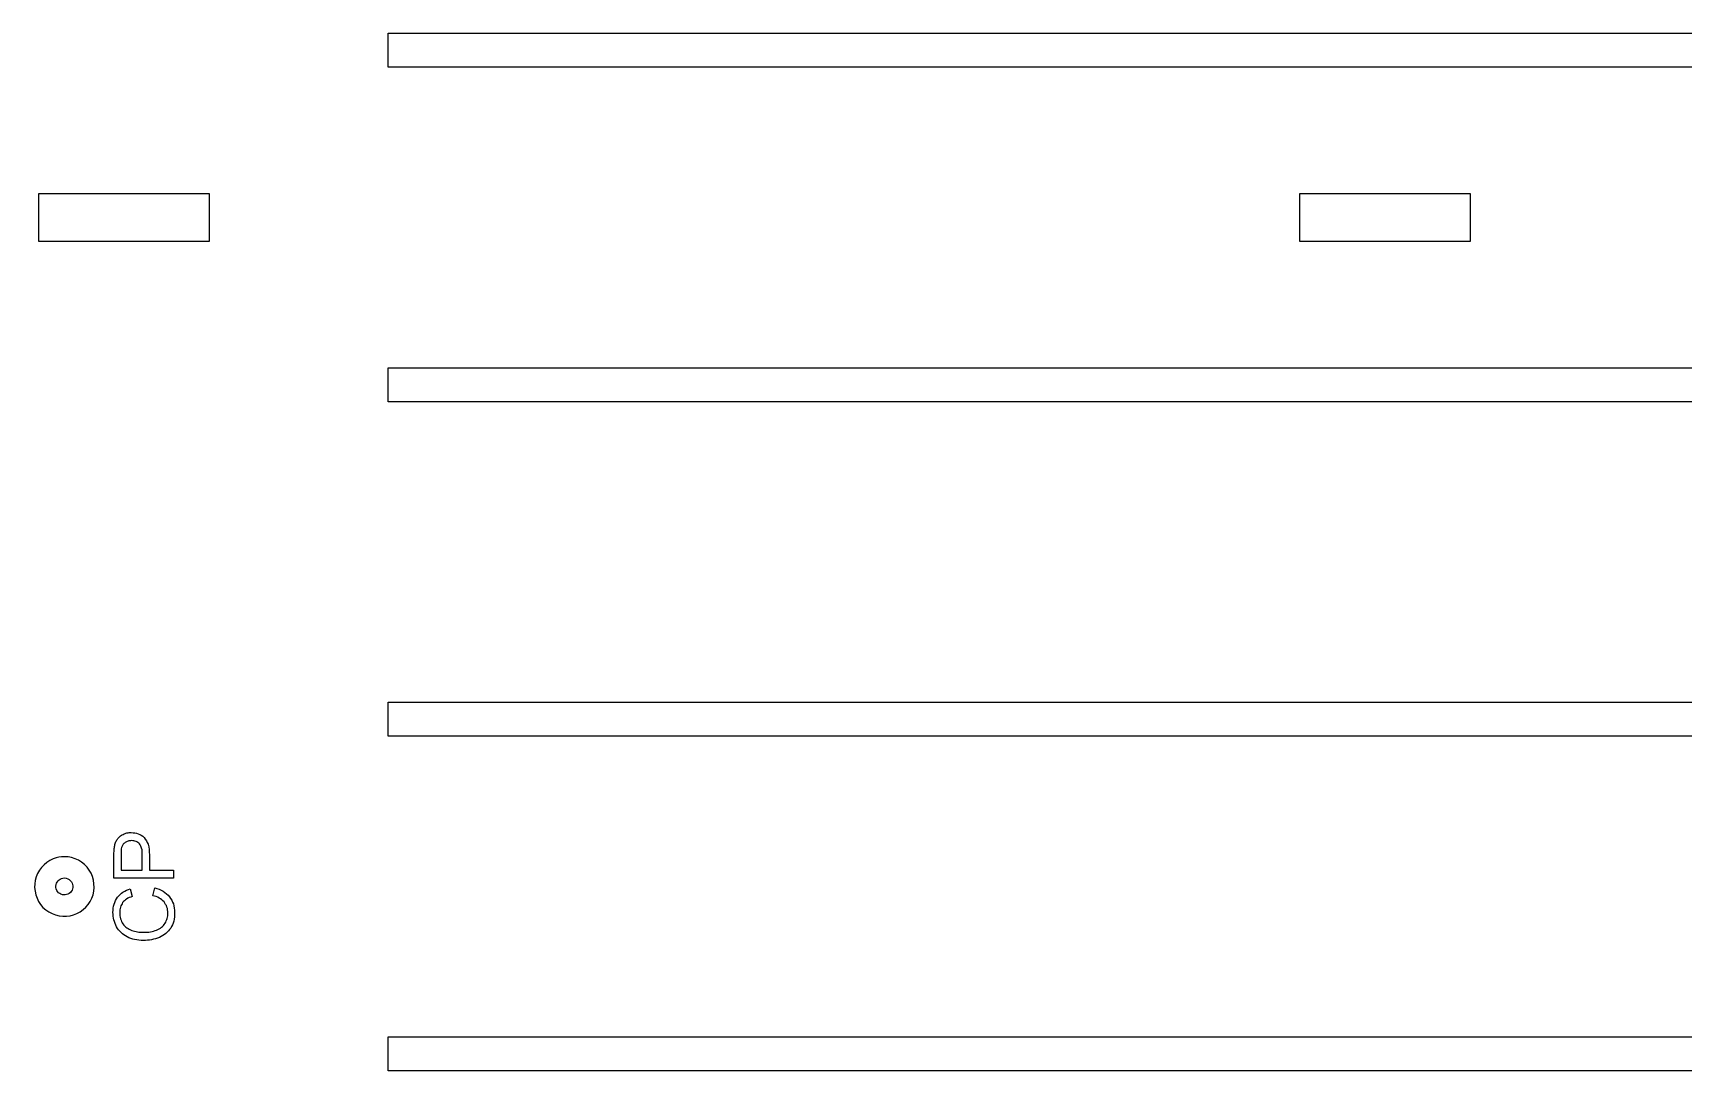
# Model space of a CAD drawing. Header units: millimetres. Extents: x -441 to 0, y 0 to 122.
# Drawn here: x -194.7 to 0, y 0 to 121.8 of the extents above; entities outside this region: 9.
import ezdxf

# ---------------------------------------------------------------- set-up
doc = ezdxf.new("R2010")
doc.units = ezdxf.units.MM
doc.layers.get('0').update_dxf_attribs({"linetype": 'CONTINUOUS'})

msp = doc.modelspace()

# ---------------------------------------------------------------- linework, layer by layer
for p, q in [((-153, 117.81), (-153, 121.81)), ((-153, 121.81), (0, 121.81)), ((0, 117.81), (-153, 117.81)), ((-46.01, 102.98), (-26, 102.98)), ((-26, 102.98), (-26, 97.37)), ((-26, 97.37), (-46.02, 97.37)), ((-153, 78.54), (-153, 82.54)), ((-153, 82.54), (0, 82.54)), ((0, 78.54), (-153, 78.54)), ((-153, 43.27), (0, 43.27)), ((-153, 39.27), (-153, 43.27)), ((0, 39.27), (-153, 39.27)), ((-184.35, 25.35), (-184.35, 23.56)), ((-181.85, 23.56), (-181.85, 25.37)), ((-181.02, 25.35), (-181.02, 23.56)), ((-185.18, 22.63), (-185.18, 25.27)), ((-184.35, 23.56), (-181.85, 23.56)), ((-181.02, 23.56), (-178.18, 23.56)), ((-178.18, 23.56), (-178.18, 22.63)), ((-178.18, 22.63), (-185.18, 22.63)), ((-180.63, 20.56), (-180.4, 21.49)), ((-183.26, 21.37), (-183.04, 20.46)), ((-153, 0), (-153, 4)), ((-153, 4), (0, 4)), ((0, 0), (-153, 0))]:
    msp.add_line(p, q)
msp.add_lwpolyline([(-174, 102.98), (-174, 97.37), (-194, 97.37), (-194, 102.98)], close=True)
msp.add_open_spline([(-46.02, 97.37), (-46.02, 99.24), (-46.02, 101.11), (-46.01, 102.98)], degree=3)
for points, knots in [([(-441, 100.18), (-441, 100.47), (-440.85, 100.78), (-440.62, 100.97), (-440.44, 101.1), (-440.22, 101.18), (-440, 101.18)], [0.1506919, 0.1506919, 0.1506919, 0.1506919, 0.2380853, 0.2380853, 0.2380853, 0.3013838, 0.3013838, 0.3013838, 0.3013838]), ([(-439, 100.18), (-439, 99.89), (-439.15, 99.57), (-439.38, 99.39), (-439.7, 99.14), (-440.18, 99.11), (-440.52, 99.32), (-440.8, 99.5), (-440.98, 99.81), (-441, 100.13), (-441, 100.14), (-441, 100.16), (-441, 100.18)], [0.4520758, 0.4520758, 0.4520758, 0.4520758, 0.5394692, 0.5394692, 0.5394692, 0.6553122, 0.6553122, 0.6553122, 0.7484342, 0.7484342, 0.7484342, 0.7534596, 0.7534596, 0.7534596, 0.7534596]), ([(-440, 101.18), (-439.82, 101.18), (-439.63, 101.13), (-439.48, 101.03), (-439.2, 100.86), (-439.02, 100.54), (-439, 100.23), (-439, 100.21), (-439, 100.19), (-439, 100.18)], [0.3013838, 0.3013838, 0.3013838, 0.3013838, 0.3539284, 0.3539284, 0.3539284, 0.4470504, 0.4470504, 0.4470504, 0.4520758, 0.4520758, 0.4520758, 0.4520758]), ([(-441, 54.36), (-441, 54.65), (-440.85, 54.96), (-440.62, 55.15), (-440.44, 55.28), (-440.22, 55.36), (-440, 55.36)], [0.1506919, 0.1506919, 0.1506919, 0.1506919, 0.2380853, 0.2380853, 0.2380853, 0.3013838, 0.3013838, 0.3013838, 0.3013838]), ([(-440, 55.36), (-439.82, 55.36), (-439.63, 55.31), (-439.48, 55.21), (-439.2, 55.04), (-439.02, 54.73), (-439, 54.41), (-439, 54.4), (-439, 54.38), (-439, 54.36)], [0.3013838, 0.3013838, 0.3013838, 0.3013838, 0.3539284, 0.3539284, 0.3539284, 0.4470504, 0.4470504, 0.4470504, 0.4520758, 0.4520758, 0.4520758, 0.4520758]), ([(-439, 54.36), (-439, 54.07), (-439.15, 53.76), (-439.38, 53.57), (-439.7, 53.33), (-440.18, 53.3), (-440.52, 53.51), (-440.8, 53.68), (-440.98, 54), (-441, 54.31), (-441, 54.33), (-441, 54.35), (-441, 54.36)], [0.4520758, 0.4520758, 0.4520758, 0.4520758, 0.5394692, 0.5394692, 0.5394692, 0.6553122, 0.6553122, 0.6553122, 0.7484342, 0.7484342, 0.7484342, 0.7534596, 0.7534596, 0.7534596, 0.7534596]), ([(-184.78, 27.2), (-184.69, 27.31), (-184.6, 27.42), (-184.49, 27.51), (-184.38, 27.61), (-184.24, 27.69), (-184.11, 27.76)], [0, 0, 0, 0, 0.04274771, 0.04274771, 0.04274771, 0.0885616, 0.0885616, 0.0885616, 0.0885616]), ([(-184.11, 27.76), (-183.96, 27.82), (-183.81, 27.88), (-183.65, 27.92), (-183.49, 27.96), (-183.32, 27.97), (-183.15, 27.97)], [0, 0, 0, 0, 0.04830471, 0.04830471, 0.04830471, 0.09848435, 0.09848435, 0.09848435, 0.09848435]), ([(-183.15, 27.97), (-182.87, 27.95), (-182.58, 27.93), (-182.33, 27.83), (-182.08, 27.74), (-181.86, 27.57), (-181.64, 27.41)], [0, 0, 0, 0, 0.0836418, 0.0836418, 0.0836418, 0.1644852, 0.1644852, 0.1644852, 0.1644852]), ([(-181.64, 27.41), (-181.46, 27.15), (-181.28, 26.89), (-181.18, 26.61), (-181.03, 26.22), (-181.03, 25.79), (-181.02, 25.35)], [0, 0, 0, 0, 0.0922461, 0.0922461, 0.0922461, 0.2187738, 0.2187738, 0.2187738, 0.2187738]), ([(-185.18, 25.27), (-185.18, 25.48), (-185.18, 25.68), (-185.16, 25.89), (-185.15, 26.04), (-185.13, 26.19), (-185.11, 26.34)], [0, 0, 0, 0, 0.0614994, 0.0614994, 0.0614994, 0.1067812, 0.1067812, 0.1067812, 0.1067812]), ([(-185.11, 26.34), (-185.08, 26.5), (-185.05, 26.66), (-184.99, 26.81), (-184.93, 26.94), (-184.86, 27.07), (-184.78, 27.2)], [0, 0, 0, 0, 0.04900523, 0.04900523, 0.04900523, 0.09297247, 0.09297247, 0.09297247, 0.09297247]), ([(-184.29, 26.21), (-184.31, 26.1), (-184.33, 25.99), (-184.34, 25.88), (-184.35, 25.7), (-184.35, 25.52), (-184.35, 25.35)], [0, 0, 0, 0, 0.03362874, 0.03362874, 0.03362874, 0.08677226, 0.08677226, 0.08677226, 0.08677226]), ([(-183.88, 26.8), (-183.97, 26.72), (-184.07, 26.64), (-184.14, 26.54), (-184.2, 26.44), (-184.25, 26.33), (-184.29, 26.21)], [0, 0, 0, 0, 0.03654942, 0.03654942, 0.03654942, 0.07272985, 0.07272985, 0.07272985, 0.07272985]), ([(-183.12, 27.02), (-183.26, 27.01), (-183.4, 27), (-183.53, 26.96), (-183.65, 26.93), (-183.76, 26.86), (-183.88, 26.8)], [0, 0, 0, 0, 0.04114182, 0.04114182, 0.04114182, 0.0793956, 0.0793956, 0.0793956, 0.0793956]), ([(-182.18, 26.64), (-182.31, 26.75), (-182.44, 26.86), (-182.59, 26.92), (-182.75, 26.99), (-182.94, 27.01), (-183.12, 27.02)], [0, 0, 0, 0, 0.0491807, 0.0491807, 0.0491807, 0.1038374, 0.1038374, 0.1038374, 0.1038374]), ([(-181.85, 25.37), (-181.85, 25.63), (-181.86, 25.89), (-181.93, 26.13), (-181.99, 26.31), (-182.09, 26.48), (-182.18, 26.64)], [0, 0, 0, 0, 0.07721, 0.07721, 0.07721, 0.1337987, 0.1337987, 0.1337987, 0.1337987]), ([(-191, 25.14), (-189.85, 25.14), (-188.71, 24.53), (-188.08, 23.56), (-187.45, 22.61), (-187.33, 21.33), (-187.78, 20.27), (-188.22, 19.22), (-189.21, 18.42), (-190.33, 18.2), (-191.47, 17.98), (-192.7, 18.37), (-193.51, 19.19), (-194.3, 20.01), (-194.66, 21.24), (-194.42, 22.36), (-194.19, 23.48), (-193.36, 24.46), (-192.3, 24.89), (-191.88, 25.05), (-191.44, 25.14), (-191, 25.14)], [-3.141593, -3.141593, -3.141593, -3.141593, -2.15407, -2.15407, -2.15407, -1.171017, -1.171017, -1.171017, -0.191622, -0.191622, -0.191622, 0.797853, 0.797853, 0.797853, 1.778552, 1.778552, 1.778552, 2.76226, 2.76226, 2.76226, 3.141593, 3.141593, 3.141593, 3.141593]), ([(-191, 22.64), (-191.45, 22.64), (-191.88, 22.29), (-191.98, 21.86), (-192.08, 21.41), (-191.82, 20.9), (-191.4, 20.72), (-190.98, 20.54), (-190.45, 20.69), (-190.19, 21.05), (-189.92, 21.43), (-189.96, 21.98), (-190.27, 22.32), (-190.45, 22.52), (-190.73, 22.64), (-191, 22.64)], [-3.141593, -3.141593, -3.141593, -3.141593, -1.790877, -1.790877, -1.790877, -0.408293, -0.408293, -0.408293, 0.948321, 0.948321, 0.948321, 2.319507, 2.319507, 2.319507, 3.141593, 3.141593, 3.141593, 3.141593]), ([(-180.4, 21.49), (-180.05, 21.38), (-179.69, 21.27), (-179.39, 21.08), (-179.12, 20.91), (-178.89, 20.68), (-178.66, 20.44)], [0, 0, 0, 0, 0.1085193, 0.1085193, 0.1085193, 0.2059868, 0.2059868, 0.2059868, 0.2059868]), ([(-185.3, 18.6), (-185.28, 18.94), (-185.26, 19.27), (-185.16, 19.57), (-185.07, 19.85), (-184.92, 20.11), (-184.76, 20.37)], [0, 0, 0, 0, 0.0976116, 0.0976116, 0.0976116, 0.1870849, 0.1870849, 0.1870849, 0.1870849]), ([(-184.76, 20.37), (-184.56, 20.59), (-184.36, 20.82), (-184.12, 20.98), (-183.86, 21.15), (-183.56, 21.26), (-183.26, 21.37)], [0, 0, 0, 0, 0.0884969, 0.0884969, 0.0884969, 0.1830027, 0.1830027, 0.1830027, 0.1830027]), ([(-184.16, 19.75), (-184.26, 19.58), (-184.36, 19.41), (-184.42, 19.23), (-184.48, 19.02), (-184.49, 18.81), (-184.5, 18.59)], [0, 0, 0, 0, 0.0584565, 0.0584565, 0.0584565, 0.1232674, 0.1232674, 0.1232674, 0.1232674]), ([(-183.04, 20.46), (-183.27, 20.38), (-183.51, 20.29), (-183.7, 20.16), (-183.87, 20.05), (-184.01, 19.9), (-184.16, 19.75)], [0, 0, 0, 0, 0.0724453, 0.0724453, 0.0724453, 0.1333843, 0.1333843, 0.1333843, 0.1333843]), ([(-179.3, 19.83), (-179.48, 20), (-179.65, 20.17), (-179.86, 20.28), (-180.09, 20.42), (-180.36, 20.49), (-180.63, 20.56)], [0, 0, 0, 0, 0.0717954, 0.0717954, 0.0717954, 0.1541096, 0.1541096, 0.1541096, 0.1541096]), ([(-178.85, 18.51), (-178.87, 18.76), (-178.88, 19.01), (-178.96, 19.23), (-179.04, 19.45), (-179.17, 19.64), (-179.3, 19.83)], [0, 0, 0, 0, 0.0727329, 0.0727329, 0.0727329, 0.1414658, 0.1414658, 0.1414658, 0.1414658]), ([(-178.66, 20.44), (-178.48, 20.17), (-178.31, 19.9), (-178.21, 19.6), (-178.1, 19.28), (-178.08, 18.94), (-178.06, 18.59)], [0, 0, 0, 0, 0.0953541, 0.0953541, 0.0953541, 0.1973893, 0.1973893, 0.1973893, 0.1973893]), ([(-184.87, 16.91), (-185, 17.17), (-185.12, 17.44), (-185.19, 17.72), (-185.26, 18), (-185.28, 18.3), (-185.3, 18.6)], [0, 0, 0, 0, 0.0869744, 0.0869744, 0.0869744, 0.1763543, 0.1763543, 0.1763543, 0.1763543]), ([(-184.5, 18.59), (-184.49, 18.33), (-184.48, 18.08), (-184.41, 17.85), (-184.34, 17.63), (-184.23, 17.43), (-184.12, 17.24)], [0, 0, 0, 0, 0.074699, 0.074699, 0.074699, 0.1420826, 0.1420826, 0.1420826, 0.1420826]), ([(-179.18, 17.33), (-179.08, 17.51), (-178.99, 17.7), (-178.93, 17.9), (-178.88, 18.1), (-178.86, 18.3), (-178.85, 18.51)], [0, 0, 0, 0, 0.0622902, 0.0622902, 0.0622902, 0.124553, 0.124553, 0.124553, 0.124553]), ([(-178.06, 18.59), (-178.07, 18.24), (-178.08, 17.89), (-178.17, 17.56), (-178.25, 17.28), (-178.38, 17.02), (-178.52, 16.75)], [0, 0, 0, 0, 0.1032453, 0.1032453, 0.1032453, 0.1917434, 0.1917434, 0.1917434, 0.1917434]), ([(-183.64, 15.72), (-183.89, 15.87), (-184.15, 16.02), (-184.35, 16.22), (-184.56, 16.42), (-184.72, 16.66), (-184.87, 16.91)], [0, 0, 0, 0, 0.0877023, 0.0877023, 0.0877023, 0.1735575, 0.1735575, 0.1735575, 0.1735575]), ([(-184.12, 17.24), (-183.98, 17.07), (-183.84, 16.9), (-183.66, 16.78), (-183.49, 16.65), (-183.28, 16.56), (-183.08, 16.48)], [0, 0, 0, 0, 0.06466, 0.06466, 0.06466, 0.1304604, 0.1304604, 0.1304604, 0.1304604]), ([(-181.73, 15.3), (-182.08, 15.31), (-182.42, 15.33), (-182.75, 15.41), (-183.06, 15.47), (-183.35, 15.6), (-183.64, 15.72)], [0, 0, 0, 0, 0.1028934, 0.1028934, 0.1028934, 0.1966784, 0.1966784, 0.1966784, 0.1966784]), ([(-183.08, 16.48), (-182.86, 16.41), (-182.64, 16.35), (-182.42, 16.31), (-182.19, 16.27), (-181.96, 16.26), (-181.73, 16.26)], [0, 0, 0, 0, 0.0682112, 0.0682112, 0.0682112, 0.1366531, 0.1366531, 0.1366531, 0.1366531]), ([(-181.73, 16.26), (-181.45, 16.26), (-181.17, 16.27), (-180.9, 16.32), (-180.65, 16.36), (-180.41, 16.44), (-180.18, 16.52)], [0, 0, 0, 0, 0.0838731, 0.0838731, 0.0838731, 0.1587419, 0.1587419, 0.1587419, 0.1587419]), ([(-179.85, 15.67), (-180.15, 15.56), (-180.45, 15.46), (-180.76, 15.39), (-181.08, 15.33), (-181.4, 15.32), (-181.73, 15.3)], [0, 0, 0, 0, 0.0947593, 0.0947593, 0.0947593, 0.192249, 0.192249, 0.192249, 0.192249]), ([(-180.18, 16.52), (-179.97, 16.61), (-179.76, 16.71), (-179.59, 16.85), (-179.43, 16.98), (-179.31, 17.15), (-179.18, 17.33)], [0, 0, 0, 0, 0.0670208, 0.0670208, 0.0670208, 0.1301487, 0.1301487, 0.1301487, 0.1301487]), ([(-178.52, 16.75), (-178.69, 16.53), (-178.87, 16.3), (-179.08, 16.13), (-179.31, 15.94), (-179.58, 15.8), (-179.85, 15.67)], [0, 0, 0, 0, 0.0841373, 0.0841373, 0.0841373, 0.1736134, 0.1736134, 0.1736134, 0.1736134]), ([(-441, 2), (-441, 2.29), (-440.85, 2.61), (-440.62, 2.79), (-440.44, 2.93), (-440.22, 3), (-440, 3)], [0.1506919, 0.1506919, 0.1506919, 0.1506919, 0.2380853, 0.2380853, 0.2380853, 0.3013838, 0.3013838, 0.3013838, 0.3013838]), ([(-439, 2), (-439, 1.71), (-439.15, 1.4), (-439.38, 1.21), (-439.7, 0.97), (-440.18, 0.94), (-440.52, 1.15), (-440.8, 1.32), (-440.98, 1.64), (-441, 1.95), (-441, 1.97), (-441, 1.99), (-441, 2)], [0.4520758, 0.4520758, 0.4520758, 0.4520758, 0.5394692, 0.5394692, 0.5394692, 0.6553122, 0.6553122, 0.6553122, 0.7484342, 0.7484342, 0.7484342, 0.7534596, 0.7534596, 0.7534596, 0.7534596]), ([(-440, 3), (-439.82, 3), (-439.63, 2.95), (-439.48, 2.85), (-439.2, 2.68), (-439.02, 2.37), (-439, 2.05), (-439, 2.04), (-439, 2.02), (-439, 2)], [0.3013838, 0.3013838, 0.3013838, 0.3013838, 0.3539284, 0.3539284, 0.3539284, 0.4470504, 0.4470504, 0.4470504, 0.4520758, 0.4520758, 0.4520758, 0.4520758])]:
    msp.add_open_spline(points, degree=3, knots=knots)

doc.saveas('drawing.dxf')
